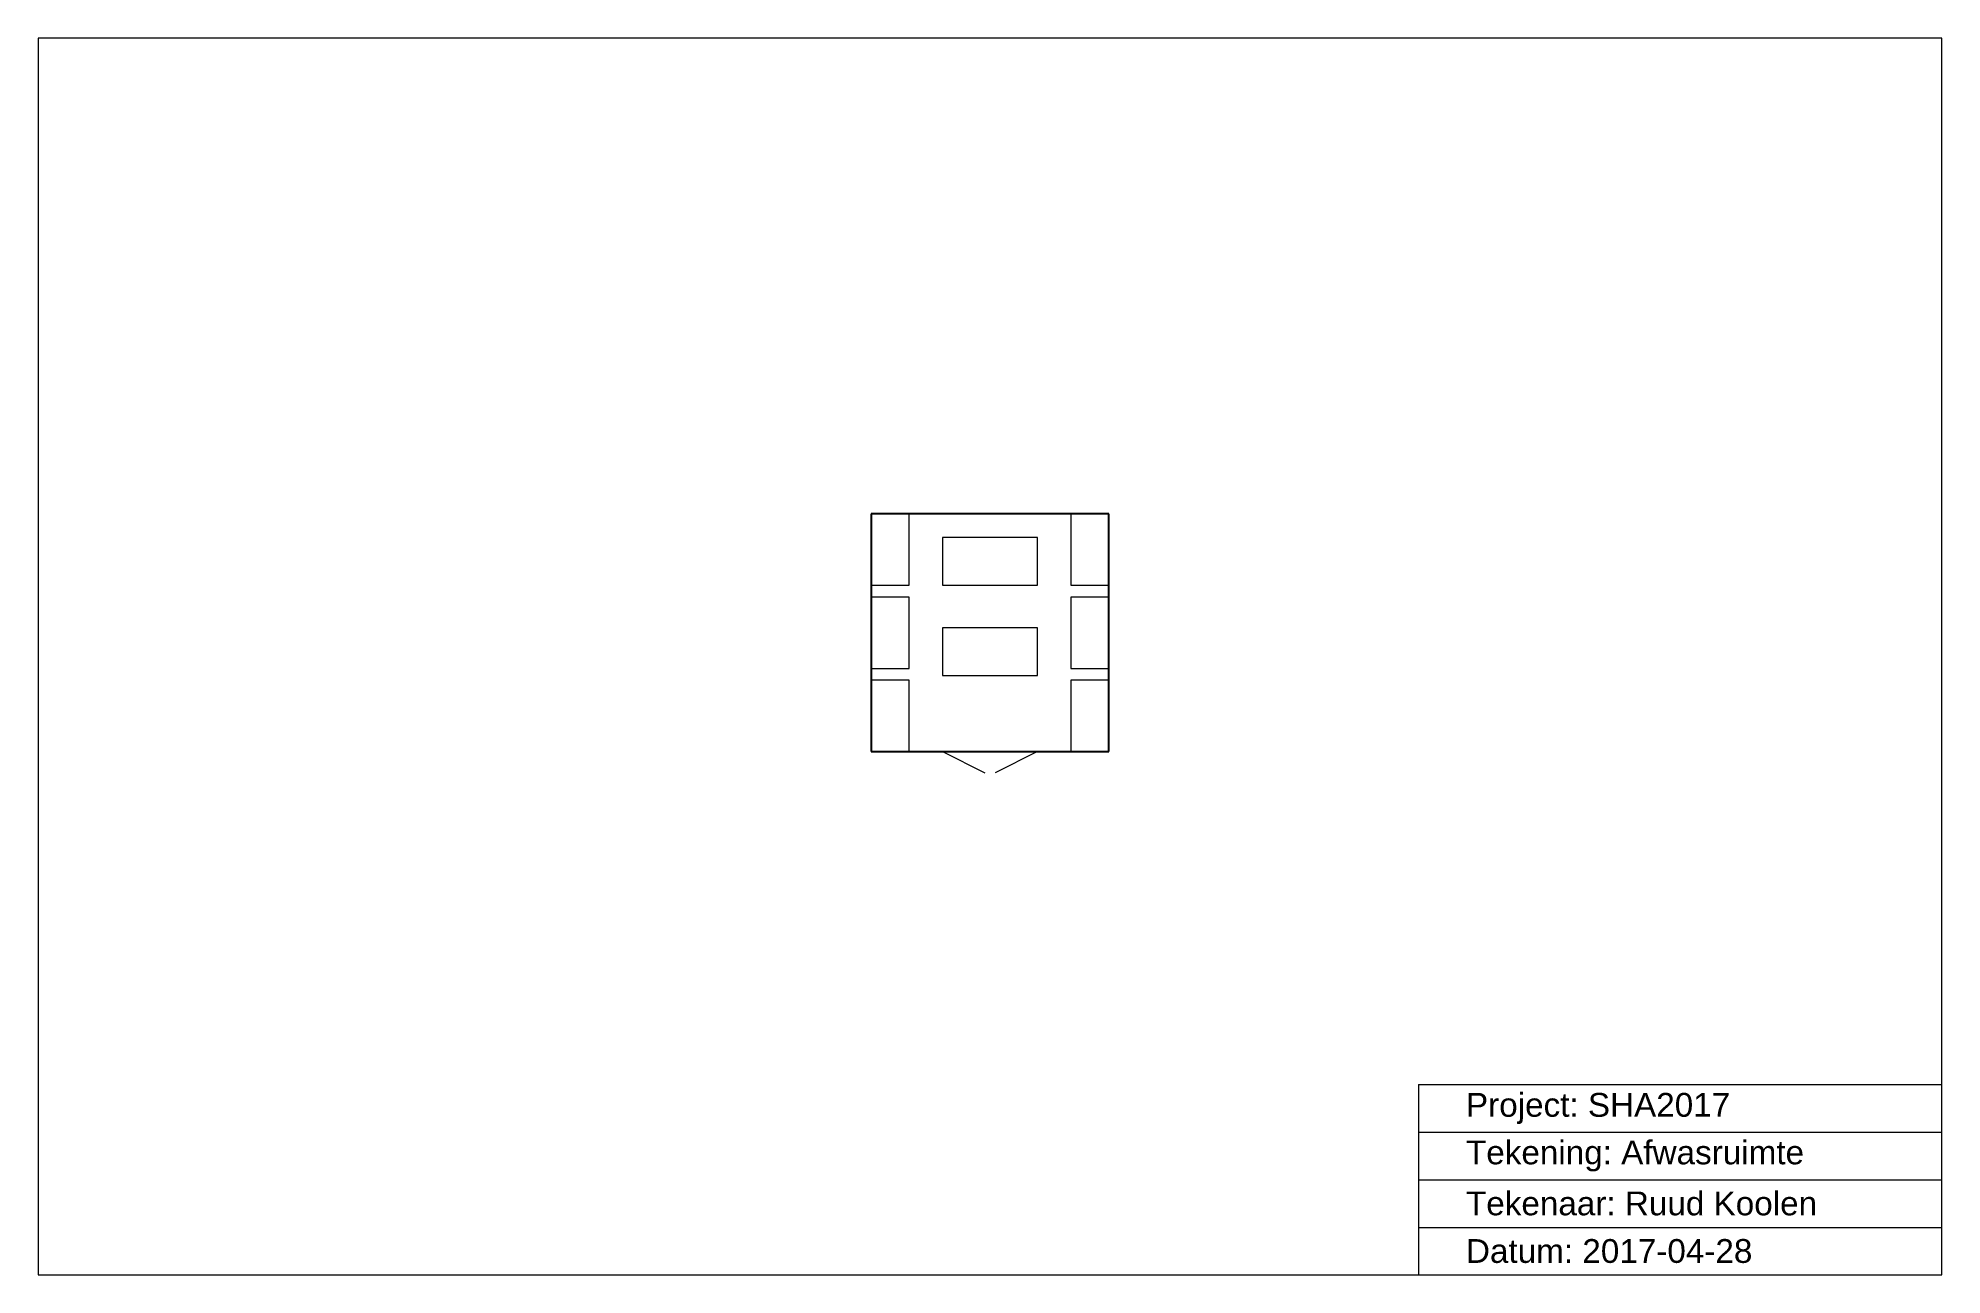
# Model space of a CAD drawing. Header units: metres. Extents: x 0 to 40, y 0 to 26.
import ezdxf

# ---------------------------------------------------------------- set-up
doc = ezdxf.new("R2010")
doc.units = ezdxf.units.M
doc.layers.get('0').update_dxf_attribs({"color": 178, "lineweight": 25, "true_color": 0x000000})
for name, color, linetype, lineweight, true_color in [('Interior', 6, 'Continuous', 0, 0xff00ff), ('Meta', 178, 'Continuous', 0, 0x000000), ('Tent', 178, 'Continuous', 0, 0x000000)]:
    doc.layers.add(name, color=color, linetype=linetype, lineweight=lineweight, true_color=true_color)
doc.styles.add('textstyle11', font='')
doc.styles.add('textstyle12', font='')
doc.styles.add('textstyle13', font='')
doc.styles.add('textstyle14', font='')
doc.styles.get('textstyle11').set_extended_font_data('Liberation Sans')
doc.styles.get('textstyle12').set_extended_font_data('Liberation Sans')
doc.styles.get('textstyle13').set_extended_font_data('Liberation Sans')
doc.styles.get('textstyle14').set_extended_font_data('Liberation Sans')

msp = doc.modelspace()

# ---------------------------------------------------------------- linework, layer by layer
for p, q in [((22.5, 16), (17.5, 16)), ((17.5, 16), (17.5, 11)), ((22.5, 11), (22.5, 16)), ((17.5, 11), (22.5, 11))]:
    msp.add_line(p, q)
at = {"layer": 'Interior', "flags": 128}
for points in [[(17.5, 14.5), (18.3, 14.5), (18.3, 16), (17.5, 16)], [(21.7, 14.5), (22.5, 14.5), (22.5, 16), (21.7, 16)], [(21, 14.5), (21, 15.5), (19, 15.5), (19, 14.5)], [(17.5, 12.75), (18.3, 12.75), (18.3, 14.25), (17.5, 14.25)], [(21.7, 12.75), (22.5, 12.75), (22.5, 14.25), (21.7, 14.25)], [(21, 12.6), (21, 13.6), (19, 13.6), (19, 12.6)], [(17.5, 11), (18.3, 11), (18.3, 12.5), (17.5, 12.5)], [(21.7, 11), (22.5, 11), (22.5, 12.5), (21.7, 12.5)]]:
    msp.add_lwpolyline(points, close=True, dxfattribs=at)
at = {"layer": 'Meta'}
for p, q in [((0, 26), (0, 0)), ((40, 26), (0, 26)), ((40, 0), (40, 26)), ((29, 4), (40, 4)), ((29, 4), (29, 0)), ((29, 3), (40, 3)), ((29, 2), (40, 2)), ((29, 1), (40, 1)), ((0, 0), (40, 0))]:
    msp.add_line(p, q, dxfattribs=at)
at = {"layer": 'Tent'}
for p, q in [((19, 11), (19.894, 10.553)), ((21, 11), (20.106, 10.553))]:
    msp.add_line(p, q, dxfattribs=at)

# ---------------------------------------------------------------- texts
at = {"layer": 'Meta', "char_height": 0.5, "attachment_point": 4}
for s, insert, style in [('Project: SHA2017', (30, 3.5), 'textstyle11'), ('Tekening: Afwasruimte', (30, 2.5), 'textstyle12'), ('Tekenaar: Ruud Koolen', (30, 1.5), 'textstyle13'), ('Datum: 2017-04-28', (30, 0.5), 'textstyle14')]:
    msp.add_mtext(s, dxfattribs=dict(at, insert=insert, style=style))

doc.saveas('drawing.dxf')
